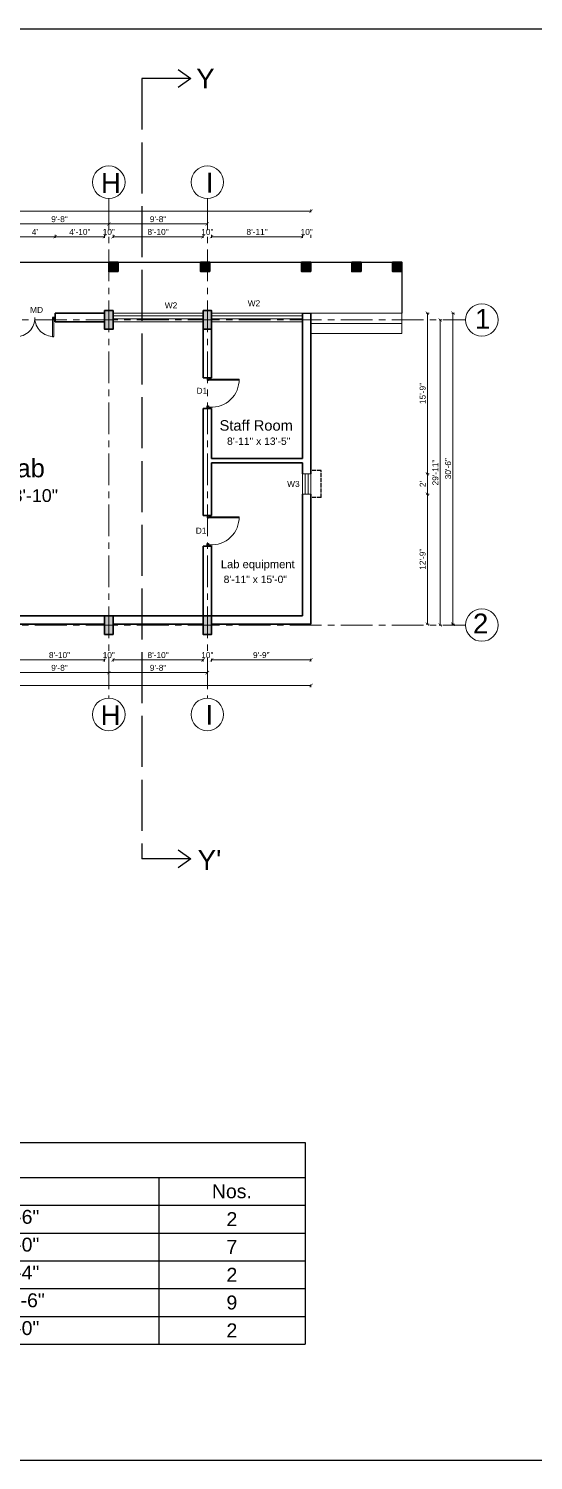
# Model space of a CAD drawing. Header units: inches. Extents: x -6800 to 96653, y -25814 to 17379.
# Drawn here: x 8840 to 9434, y -9333 to -7649 of the extents above; entities that cross this region are included whole.
import ezdxf

# ---------------------------------------------------------------- set-up
doc = ezdxf.new("R2010")
doc.units = ezdxf.units.IN
doc.header["$MEASUREMENT"] = 0
doc.header["$PDMODE"] = 34
doc.linetypes.add('ACAD_ISO02W100', pattern=[15, 12, -3])
doc.linetypes.add('CENTER', pattern=[2, 1.25, -0.25, 0.25, -0.25])
doc.layers.add('0 @ 1', color=7, linetype='Continuous')
for name, color, linetype, lineweight in [('Cent line', 54, 'CENTER', 9), ('Column', 101, 'Continuous', 30), ('Const line', 131, 'Continuous', 5), ('dimension', 50, 'Continuous', 20), ('dimension @ 1', 50, 'Continuous', 20), ('Door', 20, 'Continuous', 20), ('passage', 42, 'Continuous', 20), ('Sec line', 7, 'ACAD_ISO02W100', 13), ('Stairs', 60, 'Continuous', 13), ('text', 31, 'Continuous', 13), ('Wall', 90, 'Continuous', 30), ('Win ele', 211, 'Continuous', 15), ('Window', 140, 'Continuous', 13)]:
    doc.layers.add(name, color=color, linetype=linetype, lineweight=lineweight)
doc.layers.add('Chajja', color=191, linetype='ACAD_ISO02W100', lineweight=13, transparency=0.75)
doc.styles.get("Standard").update_dxf_attribs({"font": 'arial.ttf'})
doc.dimstyles.get("Standard").update_dxf_attribs({"dimtxt": 7, "dimasz": 4, "dimexe": 2, "dimexo": 2, "dimgap": 2, "dimtad": 1, "dimdec": 0, "dimzin": 0, "dimdsep": 46, "dimlunit": 4, "dimtxsty": 'Standard', "dimblk": 'ARCHTICK', "dimcen": 0.25, "dimclrd": 256, "dimclre": 256, "dimclrt": 256, "dimadec": 0, "dimazin": 0, "dimtfac": 1, "dimtdec": 0, "dimtofl": 0, "dimtmove": 0, "dimatfit": 3, "dimfxl": 1, "dimfxlon": 1, "dimtolj": 1, "dimtzin": 0, "dimlwd": -1, "dimlwe": -1, "dimarcsym": 1})

# ---------------------------------------------------------------- blocks, each defined once
blk = doc.blocks.new('col')
at = {"layer": 'Column'}
h = blk.add_hatch(color=256, dxfattribs=at)
h.dxf.hatch_style = 1
h.paths.add_polyline_path([(830.4, 923.4), (820.4, 923.4), (820.4, 901.4), (830.4, 901.4)])
blk.add_lwpolyline([(820.4, 923.4), (830.4, 923.4), (830.4, 901.4), (820.4, 901.4)], close=True, dxfattribs=at)
blk = doc.blocks.new('ext col2')
at = {"layer": 'Column'}
h = blk.add_hatch(color=256, dxfattribs=at)
h.dxf.hatch_style = 1
h.paths.add_polyline_path([(-33.9, -32.7), (-33.9, -21.7), (-44.9, -21.7), (-44.9, -32.7)])
blk.add_lwpolyline([(-44.9, -21.7), (-33.9, -21.7), (-33.9, -32.7), (-44.9, -32.7)], close=True, dxfattribs=at)
blk = doc.blocks.new('_ArchTick')
at = {"color": 0, "linetype": 'ByBlock', "const_width": 0.15}
blk.add_lwpolyline([(-0.5, -0.5), (0.5, 0.5)], dxfattribs=at)
blk = doc.blocks.new('*D793')
at = {"layer": 'Defpoints', "color": 0, "transparency": 16777216}
for p in [(8870.9, -7893.5), (8822.9, -7980.5), (8870.9, -7983.5)]:
    blk.add_point(p, dxfattribs=at)
at = {"layer": 'dimension', "transparency": 16777216}
for p, q in [((8822.9, -7894.8), (8822.9, -7891.5)), ((8822.9, -7893.5), (8870.9, -7893.5)), ((8870.9, -7894.8), (8870.9, -7891.5))]:
    blk.add_line(p, q, dxfattribs=at)
at = {"layer": 'dimension', "transparency": 16777216, "xscale": 4, "yscale": 4, "zscale": 4, "rotation": 180}
blk.add_blockref('_ArchTick', (8822.9, -7893.5), dxfattribs=at)
at = {"layer": 'dimension', "transparency": 16777216, "xscale": 4, "yscale": 4, "zscale": 4}
blk.add_blockref('_ArchTick', (8870.9, -7893.5), dxfattribs=at)
at = {"layer": 'dimension', "transparency": 16777216, "insert": (8846.9, -7888), "char_height": 7, "attachment_point": 5}
blk.add_mtext("\\A1;4'", dxfattribs=at)
blk = doc.blocks.new('*D792')
at = {"layer": 'Defpoints', "color": 0, "transparency": 16777216}
for p in [(8928.9, -7893.5), (8870.9, -7983.5), (8928.9, -7983.5)]:
    blk.add_point(p, dxfattribs=at)
at = {"layer": 'dimension', "transparency": 16777216}
for p, q in [((8870.9, -7894.8), (8870.9, -7891.5)), ((8870.9, -7893.5), (8928.9, -7893.5)), ((8928.9, -7894.8), (8928.9, -7891.5))]:
    blk.add_line(p, q, dxfattribs=at)
at = {"layer": 'dimension', "transparency": 16777216, "xscale": 4, "yscale": 4, "zscale": 4, "rotation": 180}
blk.add_blockref('_ArchTick', (8870.9, -7893.5), dxfattribs=at)
at = {"layer": 'dimension', "transparency": 16777216, "xscale": 4, "yscale": 4, "zscale": 4}
blk.add_blockref('_ArchTick', (8928.9, -7893.5), dxfattribs=at)
at = {"layer": 'dimension', "transparency": 16777216, "insert": (8899.9, -7887.9), "char_height": 7, "attachment_point": 5}
blk.add_mtext('\\A1;4\'-10"', dxfattribs=at)
blk = doc.blocks.new('*D791')
at = {"layer": 'Defpoints', "color": 0, "transparency": 16777216}
for p in [(8938.9, -7893.5), (8928.9, -7983.5), (8938.9, -7983.5)]:
    blk.add_point(p, dxfattribs=at)
at = {"layer": 'dimension', "transparency": 16777216}
for p, q in [((8928.9, -7894.8), (8928.9, -7891.5)), ((8938.9, -7894.8), (8938.9, -7891.5))]:
    blk.add_line(p, q, dxfattribs=at)
at = {"layer": 'dimension', "transparency": 16777216, "insert": (8933.9, -7887.9), "char_height": 7, "attachment_point": 5}
blk.add_mtext('\\A1;10"', dxfattribs=at)
blk = doc.blocks.new('*D790')
at = {"layer": 'Defpoints', "color": 0, "transparency": 16777216}
for p in [(9044.9, -7893.5), (8938.9, -7983.5), (9044.9, -7983.5)]:
    blk.add_point(p, dxfattribs=at)
at = {"layer": 'dimension', "transparency": 16777216}
for p, q in [((8938.9, -7894.8), (8938.9, -7891.5)), ((8938.9, -7893.5), (9044.9, -7893.5)), ((9044.9, -7894.8), (9044.9, -7891.5))]:
    blk.add_line(p, q, dxfattribs=at)
at = {"layer": 'dimension', "transparency": 16777216, "xscale": 4, "yscale": 4, "zscale": 4, "rotation": 180}
blk.add_blockref('_ArchTick', (8938.9, -7893.5), dxfattribs=at)
at = {"layer": 'dimension', "transparency": 16777216, "xscale": 4, "yscale": 4, "zscale": 4}
blk.add_blockref('_ArchTick', (9044.9, -7893.5), dxfattribs=at)
at = {"layer": 'dimension', "transparency": 16777216, "insert": (8991.9, -7887.9), "char_height": 7, "attachment_point": 5}
blk.add_mtext('\\A1;8\'-10"', dxfattribs=at)
blk = doc.blocks.new('*D789')
at = {"layer": 'Defpoints', "color": 0, "transparency": 16777216}
for p in [(9054.9, -7893.5), (9044.9, -7983.5), (9054.9, -7986.8)]:
    blk.add_point(p, dxfattribs=at)
at = {"layer": 'dimension', "transparency": 16777216}
for p, q in [((9044.9, -7894.8), (9044.9, -7891.5)), ((9054.9, -7894.8), (9054.9, -7891.5))]:
    blk.add_line(p, q, dxfattribs=at)
at = {"layer": 'dimension', "transparency": 16777216, "insert": (9049.9, -7887.9), "char_height": 7, "attachment_point": 5}
blk.add_mtext('\\A1;10"', dxfattribs=at)
blk = doc.blocks.new('*D788')
at = {"layer": 'Defpoints', "color": 0, "transparency": 16777216}
for p in [(9161.9, -7893.5), (9161.9, -7983.5), (9054.9, -7986.8)]:
    blk.add_point(p, dxfattribs=at)
at = {"layer": 'dimension', "transparency": 16777216}
for p, q in [((9054.9, -7894.8), (9054.9, -7891.5)), ((9054.9, -7893.5), (9161.9, -7893.5)), ((9161.9, -7894.8), (9161.9, -7891.5))]:
    blk.add_line(p, q, dxfattribs=at)
at = {"layer": 'dimension', "transparency": 16777216, "xscale": 4, "yscale": 4, "zscale": 4, "rotation": 180}
blk.add_blockref('_ArchTick', (9054.9, -7893.5), dxfattribs=at)
at = {"layer": 'dimension', "transparency": 16777216, "xscale": 4, "yscale": 4, "zscale": 4}
blk.add_blockref('_ArchTick', (9161.9, -7893.5), dxfattribs=at)
at = {"layer": 'dimension', "transparency": 16777216, "insert": (9108.4, -7887.9), "char_height": 7, "attachment_point": 5}
blk.add_mtext('\\A1;8\'-11"', dxfattribs=at)
blk = doc.blocks.new('*D787')
at = {"layer": 'Defpoints', "color": 0, "transparency": 16777216}
for p in [(9171.9, -7893.5), (9161.9, -7983.5), (9171.9, -7983.5)]:
    blk.add_point(p, dxfattribs=at)
at = {"layer": 'dimension', "transparency": 16777216}
for p, q in [((9161.9, -7894.8), (9161.9, -7891.5)), ((9171.9, -7894.8), (9171.9, -7891.5))]:
    blk.add_line(p, q, dxfattribs=at)
at = {"layer": 'dimension', "transparency": 16777216, "insert": (9166.9, -7887.9), "char_height": 7, "attachment_point": 5}
blk.add_mtext('\\A1;10"', dxfattribs=at)
blk = doc.blocks.new('*D778')
at = {"layer": 'Defpoints', "color": 0, "transparency": 16777216}
for p in [(8933.9, -7878.5), (8817.9, -7980.5), (8933.9, -7980.5)]:
    blk.add_point(p, dxfattribs=at)
at = {"layer": 'dimension', "transparency": 16777216}
for p, q in [((8817.9, -7879.8), (8817.9, -7876.5)), ((8817.9, -7878.5), (8933.9, -7878.5)), ((8933.9, -7879.8), (8933.9, -7876.5))]:
    blk.add_line(p, q, dxfattribs=at)
at = {"layer": 'dimension', "transparency": 16777216, "xscale": 4, "yscale": 4, "zscale": 4, "rotation": 180}
blk.add_blockref('_ArchTick', (8817.9, -7878.5), dxfattribs=at)
at = {"layer": 'dimension', "transparency": 16777216, "xscale": 4, "yscale": 4, "zscale": 4}
blk.add_blockref('_ArchTick', (8933.9, -7878.5), dxfattribs=at)
at = {"layer": 'dimension', "transparency": 16777216, "insert": (8875.9, -7872.9), "char_height": 7, "attachment_point": 5}
blk.add_mtext('\\A1;9\'-8"', dxfattribs=at)
blk = doc.blocks.new('*D777')
at = {"layer": 'Defpoints', "color": 0, "transparency": 16777216}
for p in [(9049.9, -7878.5), (8933.9, -7980.5), (9049.9, -7980.5)]:
    blk.add_point(p, dxfattribs=at)
at = {"layer": 'dimension', "transparency": 16777216}
for p, q in [((8933.9, -7879.8), (8933.9, -7876.5)), ((8933.9, -7878.5), (9049.9, -7878.5)), ((9049.9, -7879.8), (9049.9, -7876.5))]:
    blk.add_line(p, q, dxfattribs=at)
at = {"layer": 'dimension', "transparency": 16777216, "xscale": 4, "yscale": 4, "zscale": 4, "rotation": 180}
blk.add_blockref('_ArchTick', (8933.9, -7878.5), dxfattribs=at)
at = {"layer": 'dimension', "transparency": 16777216, "xscale": 4, "yscale": 4, "zscale": 4}
blk.add_blockref('_ArchTick', (9049.9, -7878.5), dxfattribs=at)
at = {"layer": 'dimension', "transparency": 16777216, "insert": (8991.9, -7872.9), "char_height": 7, "attachment_point": 5}
blk.add_mtext('\\A1;9\'-8"', dxfattribs=at)
blk = doc.blocks.new('*D776')
at = {"layer": 'Defpoints', "color": 0, "transparency": 16777216}
for p in [(9171.9, -7863.5), (7999.9, -7983.5), (9171.9, -7983.5)]:
    blk.add_point(p, dxfattribs=at)
at = {"layer": 'dimension', "transparency": 16777216}
for p, q in [((7999.9, -7864.8), (7999.9, -7861.5)), ((7999.9, -7863.5), (9171.9, -7863.5)), ((9171.9, -7864.8), (9171.9, -7861.5))]:
    blk.add_line(p, q, dxfattribs=at)
at = {"layer": 'dimension', "transparency": 16777216, "xscale": 4, "yscale": 4, "zscale": 4, "rotation": 180}
blk.add_blockref('_ArchTick', (7999.9, -7863.5), dxfattribs=at)
at = {"layer": 'dimension', "transparency": 16777216, "xscale": 4, "yscale": 4, "zscale": 4}
blk.add_blockref('_ArchTick', (9171.9, -7863.5), dxfattribs=at)
at = {"layer": 'dimension', "transparency": 16777216, "insert": (8585.9, -7857.9), "char_height": 7, "attachment_point": 5}
blk.add_mtext('\\A1;97\'-8"', dxfattribs=at)
blk = doc.blocks.new('*D752')
at = {"layer": 'Defpoints', "color": 0, "transparency": 16777216}
for p in [(8822.9, -8349.5), (8928.9, -8349.5), (8928.9, -8391.5)]:
    blk.add_point(p, dxfattribs=at)
at = {"layer": 'dimension', "transparency": 16777216}
for p, q in [((8822.9, -8390.3), (8822.9, -8393.5)), ((8928.9, -8390.3), (8928.9, -8393.5)), ((8822.9, -8391.5), (8928.9, -8391.5))]:
    blk.add_line(p, q, dxfattribs=at)
at = {"layer": 'dimension', "transparency": 16777216, "xscale": 4, "yscale": 4, "zscale": 4, "rotation": 180}
blk.add_blockref('_ArchTick', (8822.9, -8391.5), dxfattribs=at)
at = {"layer": 'dimension', "transparency": 16777216, "xscale": 4, "yscale": 4, "zscale": 4}
blk.add_blockref('_ArchTick', (8928.9, -8391.5), dxfattribs=at)
at = {"layer": 'dimension', "transparency": 16777216, "insert": (8875.9, -8385.9), "char_height": 7, "attachment_point": 5}
blk.add_mtext('\\A1;8\'-10"', dxfattribs=at)
blk = doc.blocks.new('*D751')
at = {"layer": 'Defpoints', "color": 0, "transparency": 16777216}
for p in [(8928.9, -8349.5), (8938.9, -8349.5), (8938.9, -8391.5)]:
    blk.add_point(p, dxfattribs=at)
at = {"layer": 'dimension', "transparency": 16777216}
for p, q in [((8928.9, -8390.3), (8928.9, -8393.5)), ((8938.9, -8390.3), (8938.9, -8393.5))]:
    blk.add_line(p, q, dxfattribs=at)
at = {"layer": 'dimension', "transparency": 16777216, "insert": (8933.9, -8385.9), "char_height": 7, "attachment_point": 5}
blk.add_mtext('\\A1;10"', dxfattribs=at)
blk = doc.blocks.new('*D750')
at = {"layer": 'Defpoints', "color": 0, "transparency": 16777216}
for p in [(8938.9, -8349.5), (9044.9, -8350.5), (9044.9, -8391.5)]:
    blk.add_point(p, dxfattribs=at)
at = {"layer": 'dimension', "transparency": 16777216}
for p, q in [((8938.9, -8390.3), (8938.9, -8393.5)), ((9044.9, -8390.3), (9044.9, -8393.5)), ((8938.9, -8391.5), (9044.9, -8391.5))]:
    blk.add_line(p, q, dxfattribs=at)
at = {"layer": 'dimension', "transparency": 16777216, "xscale": 4, "yscale": 4, "zscale": 4, "rotation": 180}
blk.add_blockref('_ArchTick', (8938.9, -8391.5), dxfattribs=at)
at = {"layer": 'dimension', "transparency": 16777216, "xscale": 4, "yscale": 4, "zscale": 4}
blk.add_blockref('_ArchTick', (9044.9, -8391.5), dxfattribs=at)
at = {"layer": 'dimension', "transparency": 16777216, "insert": (8991.9, -8385.9), "char_height": 7, "attachment_point": 5}
blk.add_mtext('\\A1;8\'-10"', dxfattribs=at)
blk = doc.blocks.new('*D749')
at = {"layer": 'Defpoints', "color": 0, "transparency": 16777216}
for p in [(9044.9, -8350.5), (9054.9, -8350.5), (9054.9, -8391.5)]:
    blk.add_point(p, dxfattribs=at)
at = {"layer": 'dimension', "transparency": 16777216}
for p, q in [((9044.9, -8390.3), (9044.9, -8393.5)), ((9054.9, -8390.3), (9054.9, -8393.5))]:
    blk.add_line(p, q, dxfattribs=at)
at = {"layer": 'dimension', "transparency": 16777216, "insert": (9049.9, -8385.9), "char_height": 7, "attachment_point": 5}
blk.add_mtext('\\A1;10"', dxfattribs=at)
blk = doc.blocks.new('*D748')
at = {"layer": 'Defpoints', "color": 0, "transparency": 16777216}
for p in [(9054.9, -8350.5), (9171.9, -8349.5), (9171.9, -8391.5)]:
    blk.add_point(p, dxfattribs=at)
at = {"layer": 'dimension', "transparency": 16777216}
for p, q in [((9054.9, -8390.3), (9054.9, -8393.5)), ((9171.9, -8390.3), (9171.9, -8393.5)), ((9054.9, -8391.5), (9171.9, -8391.5))]:
    blk.add_line(p, q, dxfattribs=at)
at = {"layer": 'dimension', "transparency": 16777216, "xscale": 4, "yscale": 4, "zscale": 4, "rotation": 180}
blk.add_blockref('_ArchTick', (9054.9, -8391.5), dxfattribs=at)
at = {"layer": 'dimension', "transparency": 16777216, "xscale": 4, "yscale": 4, "zscale": 4}
blk.add_blockref('_ArchTick', (9171.9, -8391.5), dxfattribs=at)
at = {"layer": 'dimension', "transparency": 16777216, "insert": (9113.4, -8385.9), "char_height": 7, "attachment_point": 5}
blk.add_mtext('\\A1;9\'-9"', dxfattribs=at)
blk = doc.blocks.new('*D741')
at = {"layer": 'Defpoints', "color": 0, "transparency": 16777216}
for p in [(8817.9, -8361.5), (8933.9, -8361.5), (8933.9, -8406.5)]:
    blk.add_point(p, dxfattribs=at)
at = {"layer": 'dimension', "transparency": 16777216}
for p, q in [((8817.9, -8405.3), (8817.9, -8408.5)), ((8817.9, -8406.5), (8933.9, -8406.5)), ((8933.9, -8405.3), (8933.9, -8408.5))]:
    blk.add_line(p, q, dxfattribs=at)
at = {"layer": 'dimension', "transparency": 16777216, "xscale": 4, "yscale": 4, "zscale": 4, "rotation": 180}
blk.add_blockref('_ArchTick', (8817.9, -8406.5), dxfattribs=at)
at = {"layer": 'dimension', "transparency": 16777216, "xscale": 4, "yscale": 4, "zscale": 4}
blk.add_blockref('_ArchTick', (8933.9, -8406.5), dxfattribs=at)
at = {"layer": 'dimension', "transparency": 16777216, "insert": (8875.9, -8400.9), "char_height": 7, "attachment_point": 5}
blk.add_mtext('\\A1;9\'-8"', dxfattribs=at)
blk = doc.blocks.new('*D740')
at = {"layer": 'Defpoints', "color": 0, "transparency": 16777216}
for p in [(8933.9, -8361.5), (9049.9, -8361.5), (9049.9, -8406.5)]:
    blk.add_point(p, dxfattribs=at)
at = {"layer": 'dimension', "transparency": 16777216}
for p, q in [((8933.9, -8405.3), (8933.9, -8408.5)), ((8933.9, -8406.5), (9049.9, -8406.5)), ((9049.9, -8405.3), (9049.9, -8408.5))]:
    blk.add_line(p, q, dxfattribs=at)
at = {"layer": 'dimension', "transparency": 16777216, "xscale": 4, "yscale": 4, "zscale": 4, "rotation": 180}
blk.add_blockref('_ArchTick', (8933.9, -8406.5), dxfattribs=at)
at = {"layer": 'dimension', "transparency": 16777216, "xscale": 4, "yscale": 4, "zscale": 4}
blk.add_blockref('_ArchTick', (9049.9, -8406.5), dxfattribs=at)
at = {"layer": 'dimension', "transparency": 16777216, "insert": (8991.9, -8400.9), "char_height": 7, "attachment_point": 5}
blk.add_mtext('\\A1;9\'-8"', dxfattribs=at)
blk = doc.blocks.new('*D739')
at = {"layer": 'Defpoints', "color": 0, "transparency": 16777216}
for p in [(7999.9, -8349.5), (9171.9, -8349.5), (9171.9, -8421.5)]:
    blk.add_point(p, dxfattribs=at)
at = {"layer": 'dimension', "transparency": 16777216}
for p, q in [((7999.9, -8420.3), (7999.9, -8423.5)), ((7999.9, -8421.5), (9171.9, -8421.5)), ((9171.9, -8420.3), (9171.9, -8423.5))]:
    blk.add_line(p, q, dxfattribs=at)
at = {"layer": 'dimension', "transparency": 16777216, "xscale": 4, "yscale": 4, "zscale": 4, "rotation": 180}
blk.add_blockref('_ArchTick', (7999.9, -8421.5), dxfattribs=at)
at = {"layer": 'dimension', "transparency": 16777216, "xscale": 4, "yscale": 4, "zscale": 4}
blk.add_blockref('_ArchTick', (9171.9, -8421.5), dxfattribs=at)
at = {"layer": 'dimension', "transparency": 16777216, "insert": (8585.9, -8415.9), "char_height": 7, "attachment_point": 5}
blk.add_mtext('\\A1;97\'-8"', dxfattribs=at)
blk = doc.blocks.new('*D738')
at = {"layer": 'Defpoints', "color": 0, "transparency": 16777216}
for p in [(9171.9, -7983.5), (9171.9, -8172.5), (9308.9, -8172.5)]:
    blk.add_point(p, dxfattribs=at)
at = {"layer": 'dimension', "transparency": 16777216}
for p, q in [((9307.6, -7983.5), (9310.9, -7983.5)), ((9308.9, -7983.5), (9308.9, -8172.5)), ((9307.6, -8172.5), (9310.9, -8172.5))]:
    blk.add_line(p, q, dxfattribs=at)
at = {"layer": 'dimension', "transparency": 16777216, "xscale": 4, "yscale": 4, "zscale": 4}
for p, rotation in [((9308.9, -7983.5), 90), ((9308.9, -8172.5), 270)]:
    blk.add_blockref('_ArchTick', p, dxfattribs=dict(at, rotation=rotation))
at = {"layer": 'dimension', "transparency": 16777216, "insert": (9303.3, -8078), "char_height": 7, "attachment_point": 5, "rotation": 90}
blk.add_mtext('\\A1;15\'-9"', dxfattribs=at)
blk = doc.blocks.new('*D737')
at = {"layer": 'Defpoints', "color": 0, "transparency": 16777216}
for p in [(9171.9, -8172.5), (9171.9, -8196.5), (9308.9, -8196.5)]:
    blk.add_point(p, dxfattribs=at)
at = {"layer": 'dimension', "transparency": 16777216}
for p, q in [((9307.6, -8172.5), (9310.9, -8172.5)), ((9308.9, -8172.5), (9308.9, -8196.5)), ((9307.6, -8196.5), (9310.9, -8196.5))]:
    blk.add_line(p, q, dxfattribs=at)
at = {"layer": 'dimension', "transparency": 16777216, "xscale": 4, "yscale": 4, "zscale": 4}
for p, rotation in [((9308.9, -8172.5), 90), ((9308.9, -8196.5), 270)]:
    blk.add_blockref('_ArchTick', p, dxfattribs=dict(at, rotation=rotation))
at = {"layer": 'dimension', "transparency": 16777216, "insert": (9303.4, -8184.5), "char_height": 7, "attachment_point": 5, "rotation": 90}
blk.add_mtext("\\A1;2'", dxfattribs=at)
blk = doc.blocks.new('*D736')
at = {"layer": 'Defpoints', "color": 0, "transparency": 16777216}
for p in [(9171.9, -8196.5), (9171.9, -8349.5), (9308.9, -8349.5)]:
    blk.add_point(p, dxfattribs=at)
at = {"layer": 'dimension', "transparency": 16777216}
for p, q in [((9307.6, -8196.5), (9310.9, -8196.5)), ((9308.9, -8196.5), (9308.9, -8349.5)), ((9307.6, -8349.5), (9310.9, -8349.5))]:
    blk.add_line(p, q, dxfattribs=at)
at = {"layer": 'dimension', "transparency": 16777216, "xscale": 4, "yscale": 4, "zscale": 4}
for p, rotation in [((9308.9, -8196.5), 90), ((9308.9, -8349.5), 270)]:
    blk.add_blockref('_ArchTick', p, dxfattribs=dict(at, rotation=rotation))
at = {"layer": 'dimension', "transparency": 16777216, "insert": (9303.3, -8273), "char_height": 7, "attachment_point": 5, "rotation": 90}
blk.add_mtext('\\A1;12\'-9"', dxfattribs=at)
blk = doc.blocks.new('*D735')
at = {"layer": 'Defpoints', "color": 0, "transparency": 16777216}
for p in [(9049.9, -7991.5), (9049.9, -8350.5), (9323.9, -8350.5)]:
    blk.add_point(p, dxfattribs=at)
at = {"layer": 'dimension', "transparency": 16777216}
for p, q in [((9322.6, -7991.5), (9325.9, -7991.5)), ((9323.9, -7991.5), (9323.9, -8350.5)), ((9322.6, -8350.5), (9325.9, -8350.5))]:
    blk.add_line(p, q, dxfattribs=at)
at = {"layer": 'dimension', "transparency": 16777216, "xscale": 4, "yscale": 4, "zscale": 4}
for p, rotation in [((9323.9, -7991.5), 90), ((9323.9, -8350.5), 270)]:
    blk.add_blockref('_ArchTick', p, dxfattribs=dict(at, rotation=rotation))
at = {"layer": 'dimension', "transparency": 16777216, "insert": (9318.3, -8171), "char_height": 7, "attachment_point": 5, "rotation": 90}
blk.add_mtext('\\A1;29\'-11"', dxfattribs=at)
blk = doc.blocks.new('*D734')
at = {"layer": 'Defpoints', "color": 0, "transparency": 16777216}
for p in [(9171.9, -7983.5), (9171.9, -8349.5), (9338.9, -8349.5)]:
    blk.add_point(p, dxfattribs=at)
at = {"layer": 'dimension', "transparency": 16777216}
for p, q in [((9337.6, -7983.5), (9340.9, -7983.5)), ((9338.9, -7983.5), (9338.9, -8349.5)), ((9337.6, -8349.5), (9340.9, -8349.5))]:
    blk.add_line(p, q, dxfattribs=at)
at = {"layer": 'dimension', "transparency": 16777216, "xscale": 4, "yscale": 4, "zscale": 4}
for p, rotation in [((9338.9, -7983.5), 90), ((9338.9, -8349.5), 270)]:
    blk.add_blockref('_ArchTick', p, dxfattribs=dict(at, rotation=rotation))
at = {"layer": 'dimension', "transparency": 16777216, "insert": (9333.3, -8166.5), "char_height": 7, "attachment_point": 5, "rotation": 90}
blk.add_mtext('\\A1;30\'-6"', dxfattribs=at)
blk = doc.blocks.new('D')
at = {"transparency": 33554508}
h = blk.add_hatch(color=4, dxfattribs=at)
h.dxf.hatch_style = 1
h.paths.add_polyline_path([(619.5, 27.8), (621, 27.8), (621, 29.3), (618, 29.3), (618, 26.3), (619.5, 26.3)])
h = blk.add_hatch(color=4, dxfattribs=at)
h.dxf.hatch_style = 1
h.paths.add_polyline_path([(664.5, 26.3), (666, 26.3), (666, 29.3), (663, 29.3), (663, 27.8), (664.5, 27.8)])
for p, q in [((618, 26.3), (618, 29.3)), ((618, 29.3), (621, 29.3)), ((619.5, 26.3), (618, 26.3)), ((621, 27.8), (619.5, 27.8)), ((619.5, 27.8), (619.5, 26.3)), ((621, 29.3), (621, 27.8)), ((666, 29.3), (663, 29.3)), ((663, 29.3), (663, 27.8)), ((663, 27.8), (664.5, 27.8)), ((664.5, 27.8), (664.5, 26.3)), ((664.5, 26.3), (666, 26.3)), ((666, 26.3), (666, 29.3)), ((621, 6.8), (619.5, 6.8)), ((663, 6.8), (664.5, 6.8))]:
    blk.add_line(p, q)
at = {"layer": 'Door'}
for p, q in [((619.5, 6.8), (619.5, 27.8)), ((621, 27.8), (621, 6.8)), ((663, 27.8), (663, 6.8)), ((664.5, 6.8), (664.5, 27.8))]:
    blk.add_line(p, q, dxfattribs=at)
for centre, radius, start, end in [((620.3, 28.5), 21.8, 268.0251, 1.9749), ((663.8, 28.5), 21.7, 179.9319, 271.9773)]:
    blk.add_arc(centre, radius, start, end, dxfattribs=at)
blk = doc.blocks.new('D1')
at = {"transparency": 33554508}
h = blk.add_hatch(color=4, dxfattribs=at)
h.dxf.hatch_style = 1
h.paths.add_polyline_path([(579.6, -15.7), (581.1, -15.7), (581.1, -14.2), (578.1, -14.2), (578.1, -17.2), (579.6, -17.2)])
h.paths.add_polyline_path([(612.6, -15.7), (612.6, -17.2), (614.1, -17.2), (614.1, -14.2), (611.1, -14.2), (611.1, -15.7)])
for p, q in [((578.1, -17.2), (578.1, -14.2)), ((578.1, -14.2), (581.1, -14.2)), ((581.1, -15.7), (579.6, -15.7)), ((579.6, -15.7), (579.6, -17.2)), ((581.1, -14.2), (581.1, -15.7)), ((614.1, -14.2), (611.1, -14.2)), ((611.1, -14.2), (611.1, -15.7)), ((611.1, -15.7), (612.6, -15.7)), ((612.6, -15.7), (612.6, -17.2)), ((614.1, -17.2), (614.1, -14.2)), ((579.6, -17.2), (578.1, -17.2)), ((612.6, -17.2), (614.1, -17.2)), ((611.1, -51.7), (612.6, -51.7))]:
    blk.add_line(p, q)
at = {"layer": 'Door'}
for p, q in [((611.1, -15.7), (611.1, -51.7)), ((612.6, -51.7), (612.6, -15.7))]:
    blk.add_line(p, q, dxfattribs=at)
blk.add_arc((611.8, -19.4), 32.3, 176.1244, 271.3295, dxfattribs=at)
blk = doc.blocks.new('*T266')
at = {"layer": 'text', "color": 0, "linetype": 'ByBlock', "lineweight": -2, "transparency": 16777216}
for p, q in [((0, 0), (1097, 0)), ((0, 0), (0, -237.6)), ((1097, 0), (1097, -237.6)), ((0, -41.2), (1097, -41.2)), ((83.2, -41.2), (83.2, -237.6)), ((412.6, -41.2), (412.6, -237.6)), ((528.5, -41.2), (528.5, -237.6)), ((924.8, -41.2), (924.8, -237.6)), ((0, -73.9), (1097, -73.9)), ((0, -106.7), (1097, -106.7)), ((0, -139.4), (1097, -139.4)), ((0, -172.1), (1097, -172.1)), ((0, -204.9), (1097, -204.9)), ((0, -237.6), (1097, -237.6))]:
    blk.add_line(p, q, dxfattribs=at)
at = {"layer": 'text', "color": 0, "transparency": 16777216}
for s, insert, char_height, width, attachment_point in [('Opening Schedual', (548.5, -20.6), 22.729, 1086.049, 5), ('S.N', (41.6, -57.6), 16.36, 72.292, 5), ('Particular', (247.9, -57.6), 16.36, 318.511, 5), ('Symbol', (470.6, -57.6), 16.36, 104.974, 5), ('Sizes', (726.7, -57.6), 16.36, 385.404, 5), ('Nos.', (1010.9, -57.6), 16.36, 161.228, 5), ('1', (41.6, -90.3), 16.4, 72.292, 5), ('Main Door', (247.9, -79.4), 16.36, 318.511, 2), ('MD', (470.6, -79.4), 16.36, 104.974, 2), ('4\'-0" x 8\'-6"', (726.7, -79.4), 16.365, 385.404, 2), ('2', (1010.9, -90.3), 16.4, 161.228, 5), ('2', (41.6, -123), 16.4, 72.292, 5), ('Door', (247.9, -112.1), 16.36, 318.511, 2), ('D1', (470.6, -112.1), 16.36, 104.974, 2), ('3\'-0" x 9\'-0"', (726.7, -112.1), 16.365, 385.404, 2), ('7', (1010.9, -123), 16.4, 161.228, 5), ('3', (41.6, -155.8), 16.4, 72.292, 5), ('Window', (247.9, -144.9), 16.36, 318.511, 2), ('W1', (470.6, -144.9), 16.36, 104.974, 2), ('3\'-6" x 3\'-4"', (726.7, -144.9), 16.365, 385.404, 2), ('2', (1010.9, -155.8), 16.4, 161.228, 5), ('4', (41.6, -188.5), 16.4, 72.292, 5), ('Window', (247.9, -177.6), 16.36, 318.511, 2), ('W2', (470.6, -177.6), 16.36, 104.974, 2), ('8\'-10" x 5\'-6"', (726.7, -177.6), 16.365, 385.404, 2), ('9', (1010.9, -188.5), 16.4, 161.228, 5), ('5', (41.6, -221.2), 16.4, 72.292, 5), ('Window', (247.9, -210.3), 16.36, 318.511, 2), ('W3', (470.6, -210.3), 16.36, 104.974, 2), ('2\'-0" x 5\'-0"', (726.7, -210.3), 16.365, 385.404, 2), ('2', (1010.9, -221.2), 16.4, 161.228, 5)]:
    blk.add_mtext(s, dxfattribs=dict(at, insert=insert, char_height=char_height, width=width, attachment_point=attachment_point))

msp = doc.modelspace()

# ---------------------------------------------------------------- linework, layer by layer
for p, q in [((7671.8, -7648.7), (10047.8, -7648.7)), ((10047.8, -9333.5), (7671.8, -9333.5))]:
    msp.add_line(p, q)
at = {"layer": 'Cent line', "ltscale": 30, "transparency": 33554643}
for p, q in [((8933.9, -7848.5), (8933.9, -8436.5)), ((9049.9, -7848.5), (9049.9, -8436.5)), ((7886.9, -7991.5), (9353.9, -7991.5)), ((7886.9, -8350.5), (9353.9, -8350.5))]:
    msp.add_line(p, q, dxfattribs=at)
at = {"layer": 'Chajja', "lineweight": 25, "ltscale": 0.4, "transparency": 33554687}
for p, q in [((9183.9, -8168.5), (9171.9, -8168.5)), ((9183.9, -8200.5), (9183.9, -8168.5)), ((9183.9, -8200.5), (9171.9, -8200.5))]:
    msp.add_line(p, q, dxfattribs=at)
at = {"layer": 'Const line', "lineweight": 25, "transparency": 33554687}
msp.add_line((9161.9, -7983.5), (9171.9, -7983.5), dxfattribs=at)
at = {"layer": 'passage', "lineweight": 25, "transparency": 33554687}
for p, q in [((7961.9, -7923.5), (9278.9, -7923.5)), ((9278.9, -7934.5), (9278.9, -7983.5))]:
    msp.add_line(p, q, dxfattribs=at)
at = {"layer": 'Sec line', "lineweight": 25, "ltscale": 5, "transparency": 33554687}
msp.add_line((8972.8, -7707.5), (8972.8, -8625.5), dxfattribs=at)
at = {"layer": 'Stairs'}
for p, q in [((9171.9, -7983.5), (9278.9, -7983.5)), ((9278.9, -7983.5), (9278.9, -8007.5)), ((9171.9, -7995.5), (9278.9, -7995.5)), ((9171.9, -8007.5), (9278.9, -8007.5))]:
    msp.add_line(p, q, dxfattribs=at)
at = {"layer": 'text', "transparency": 33554687}
for centre in [(8933.9, -7829.4), (9049.9, -7829.4), (9373, -7991.5), (9373, -8350.5), (8933.9, -8455.7), (9049.9, -8455.7)]:
    msp.add_circle(centre, 19.1, dxfattribs=at)
at = {"layer": 'Wall'}
for p, q in [((8870.9, -7983.5), (8928.9, -7983.5)), ((8870.9, -7993.5), (8870.9, -7983.5)), ((9161.9, -7983.5), (9161.9, -7993.5)), ((9171.9, -7983.5), (9171.9, -8172.5)), ((8870.9, -7993.5), (8928.9, -7993.5)), ((9044.9, -8002.5), (9044.9, -8059.5)), ((9054.9, -8002.5), (9054.9, -8059.5)), ((9161.9, -7993.5), (9161.9, -8154.5)), ((9054.9, -8059.5), (9044.9, -8059.5)), ((9044.9, -8095.5), (9044.9, -8221.5)), ((9044.9, -8095.5), (9054.9, -8095.5)), ((9054.9, -8095.5), (9054.9, -8154.5)), ((9054.9, -8154.5), (9161.9, -8154.5)), ((9054.9, -8159.5), (9054.9, -8221.5)), ((9054.9, -8159.5), (9161.9, -8159.5)), ((9161.9, -8159.5), (9161.9, -8172.5)), ((9161.9, -8196.5), (9161.9, -8339.5)), ((9171.9, -8196.5), (9171.9, -8349.5)), ((9054.9, -8221.5), (9044.9, -8221.5)), ((9044.9, -8257.5), (9044.9, -8339.5)), ((9054.9, -8257.5), (9044.9, -8257.5)), ((9054.9, -8257.5), (9054.9, -8339.5)), ((8822.9, -8339.5), (8928.9, -8339.5)), ((8938.9, -8339.5), (9044.9, -8339.5)), ((9054.9, -8339.5), (9161.9, -8339.5)), ((8822.9, -8349.5), (8928.9, -8349.5)), ((8938.9, -8349.5), (9044.9, -8349.5)), ((9054.9, -8349.5), (9171.9, -8349.5))]:
    msp.add_line(p, q, dxfattribs=at)
at = {"layer": 'Window'}
for p, q in [((9054.9, -7983.5), (9161.9, -7983.5)), ((8938.9, -7986.8), (9044.9, -7986.8)), ((8938.9, -7990.2), (9044.9, -7990.2)), ((9054.9, -7986.8), (9161.9, -7986.8)), ((9054.9, -7990.2), (9161.9, -7990.2)), ((9161.9, -7993.5), (9054.9, -7993.5)), ((9165.2, -8172.5), (9165.2, -8196.5)), ((9168.5, -8172.5), (9168.5, -8196.5))]:
    msp.add_line(p, q, dxfattribs=at)
for points in [[(8938.9, -7983.5), (9044.9, -7983.5)], [(9044.9, -7993.5), (8938.9, -7993.5)]]:
    msp.add_lwpolyline(points, dxfattribs=at)
msp.add_lwpolyline([(9171.9, -8196.5), (9161.9, -8196.5), (9161.9, -8172.5), (9171.9, -8172.5)], close=True, dxfattribs=at)

# ---------------------------------------------------------------- block references
at = {"lineweight": 25, "transparency": 33554687}
msp.add_blockref('D', (8204.8, -8017.8), dxfattribs=at)
at = {"lineweight": 25, "transparency": 33554687, "rotation": 90}
for p in [(9035.6, -8673.6), (9035.6, -8835.6)]:
    msp.add_blockref('D1', p, dxfattribs=at)
msp.add_blockref('*T266', (8067.9, -8959.3))
at = {"layer": 'Win ele', "transparency": 33554526, "rotation": 180}
for p in [(8900, -7956.2), (9008, -7956.2), (9127, -7956.2), (9186, -7956.2), (9234, -7956.2)]:
    msp.add_blockref('ext col2', p, dxfattribs=at)
at = {"layer": 'Win ele', "transparency": 33554526}
for p in [(8108.5, -8903.9), (8224.5, -8903.9), (8108.5, -9262.9), (8224.5, -9262.9)]:
    msp.add_blockref('col', p, dxfattribs=at)

# ---------------------------------------------------------------- texts
at = {"layer": 'text', "transparency": 33554687, "attachment_point": 1}
for s, width, gutter_width, insert, char_height in [('Y', 337.778, 5.82, (9036.8, -7695.7), 23.3), ('H', 337.778, 5.82, (8924.7, -7818.6), 23.3), ('I', 337.778, 5.82, (9048.2, -7818.2), 23.3), ('W2', 1192.244, 35.3, (9097.4, -7968.3), 7.05), ('MD', 1192.244, 35.3, (8841.3, -7976.1), 7.05), ('W2', 1192.244, 35.3, (8999.8, -7970.8), 7.05), ('1', 337.778, 5.82, (9364.9, -7978.6), 23.3), ('D1', 1192.244, 35.3, (9037.2, -8071.3), 7.05), ('Staff Room', 614.269, 3.08, (9064.3, -8109.4), 12.34), ('8\'-11" x 13\'-5"', 431.677, 2.17, (9073.1, -8129.8), 8.672), ('Civil Lab', 1066.132, 5.35, (8743.9, -8155.2), 21.42), ('W3', 1192.244, 35.3, (9143.8, -8180.9), 7.05), ('38\'-3" x 28\'-10"', 749.224, 3.76, (8733.2, -8190.6), 15.051), ('D1', 1192.244, 35.3, (9036.3, -8235.9), 7.05), (' Lab equipment', 467.717, 2.35, (9062.2, -8274.2), 9.396), ('8\'-11" x 15\'-0"', 431.677, 2.17, (9069.1, -8292.4), 8.672), ('2', 337.778, 5.82, (9362.5, -8337), 23.3), ('H', 337.778, 5.82, (8924.3, -8444.9), 23.3), ('I', 337.778, 5.82, (9047.8, -8444.5), 23.3), ("Y'", 337.778, 5.82, (9038.5, -8615.3), 23.29)]:
    msp.add_mtext_dynamic_manual_height_columns(s, width=width, gutter_width=gutter_width, heights=[0], dxfattribs=dict(at, insert=insert, char_height=char_height))

# ---------------------------------------------------------------- dimensions: what is measured, and where the dimension line sits
at = {"layer": 'dimension @ 1', "transparency": 33554651}
for base, p1, p2, picture, middle in [((9171.9, -7863.5), (7999.9, -7983.5), (9171.9, -7983.5), '*D776', (8585.9, -7857.9)), ((8933.9, -7878.5), (8817.9, -7980.5), (8933.9, -7980.5), '*D778', (8875.9, -7872.9)), ((8870.9, -7893.5), (8822.9, -7980.5), (8870.9, -7983.5), '*D793', (8846.9, -7888)), ((8928.9, -7893.5), (8870.9, -7983.5), (8928.9, -7983.5), '*D792', (8899.9, -7887.9)), ((8938.9, -7893.5), (8928.9, -7983.5), (8938.9, -7983.5), '*D791', (8933.9, -7887.9)), ((9049.9, -7878.5), (8933.9, -7980.5), (9049.9, -7980.5), '*D777', (8991.9, -7872.9)), ((9044.9, -7893.5), (8938.9, -7983.5), (9044.9, -7983.5), '*D790', (8991.9, -7887.9)), ((9054.9, -7893.5), (9044.9, -7983.5), (9054.9, -7986.8), '*D789', (9049.9, -7887.9)), ((9161.9, -7893.5), (9054.9, -7986.8), (9161.9, -7983.5), '*D788', (9108.4, -7887.9)), ((9171.9, -7893.5), (9161.9, -7983.5), (9171.9, -7983.5), '*D787', (9166.9, -7887.9)), ((9171.9, -8421.5), (7999.9, -8349.5), (9171.9, -8349.5), '*D739', (8585.9, -8415.9)), ((8928.9, -8391.5), (8822.9, -8349.5), (8928.9, -8349.5), '*D752', (8875.9, -8385.9)), ((8938.9, -8391.5), (8928.9, -8349.5), (8938.9, -8349.5), '*D751', (8933.9, -8385.9)), ((9044.9, -8391.5), (8938.9, -8349.5), (9044.9, -8350.5), '*D750', (8991.9, -8385.9)), ((9054.9, -8391.5), (9044.9, -8350.5), (9054.9, -8350.5), '*D749', (9049.9, -8385.9)), ((9171.9, -8391.5), (9054.9, -8350.5), (9171.9, -8349.5), '*D748', (9113.4, -8385.9)), ((8933.9, -8406.5), (8817.9, -8361.5), (8933.9, -8361.5), '*D741', (8875.9, -8400.9)), ((9049.9, -8406.5), (8933.9, -8361.5), (9049.9, -8361.5), '*D740', (8991.9, -8400.9))]:
    dim = msp.add_linear_dim(base=base, p1=p1, p2=p2, dimstyle='Standard', override={"dimscale": 1, "dimtix": 1, "dimtofl": 0, "dimtmove": 1, "dimatfit": 0, "dimfxl": 1.25}, dxfattribs=at)
    dim.commit()
    dim.dimension.update_dxf_attribs({"geometry": picture, "text_midpoint": middle})
for base, p1, p2, picture, middle in [((9308.9, -8172.5), (9171.9, -7983.5), (9171.9, -8172.5), '*D738', (9303.3, -8078)), ((9338.9, -8349.5), (9171.9, -7983.5), (9171.9, -8349.5), '*D734', (9333.3, -8166.5)), ((9323.9, -8350.5), (9049.9, -7991.5), (9049.9, -8350.5), '*D735', (9318.3, -8171)), ((9308.9, -8196.5), (9171.9, -8172.5), (9171.9, -8196.5), '*D737', (9303.4, -8184.5)), ((9308.9, -8349.5), (9171.9, -8196.5), (9171.9, -8349.5), '*D736', (9303.3, -8273))]:
    dim = msp.add_linear_dim(base=base, p1=p1, p2=p2, angle=90, dimstyle='Standard', override={"dimscale": 1, "dimtix": 1, "dimtofl": 0, "dimtmove": 1, "dimatfit": 0, "dimfxl": 1.25}, dxfattribs=at)
    dim.commit()
    dim.dimension.update_dxf_attribs({"geometry": picture, "text_midpoint": middle})

# ---------------------------------------------------------------- leaders
at = {"layer": '0 @ 1', "lineweight": 25, "ltscale": 10, "transparency": 33554687}
for points in [[(9030.4, -7707.5), (8972.8, -7707.5)], [(9030.4, -8625.5), (8972.8, -8625.5)]]:
    msp.add_leader(points, dimstyle='Standard', override={"dimscale": 1, "dimasz": 15, "dimgap": 2, "dimtad": 0, "dimldrblk": 'Open90'}, dxfattribs=at)

doc.saveas('drawing.dxf')
